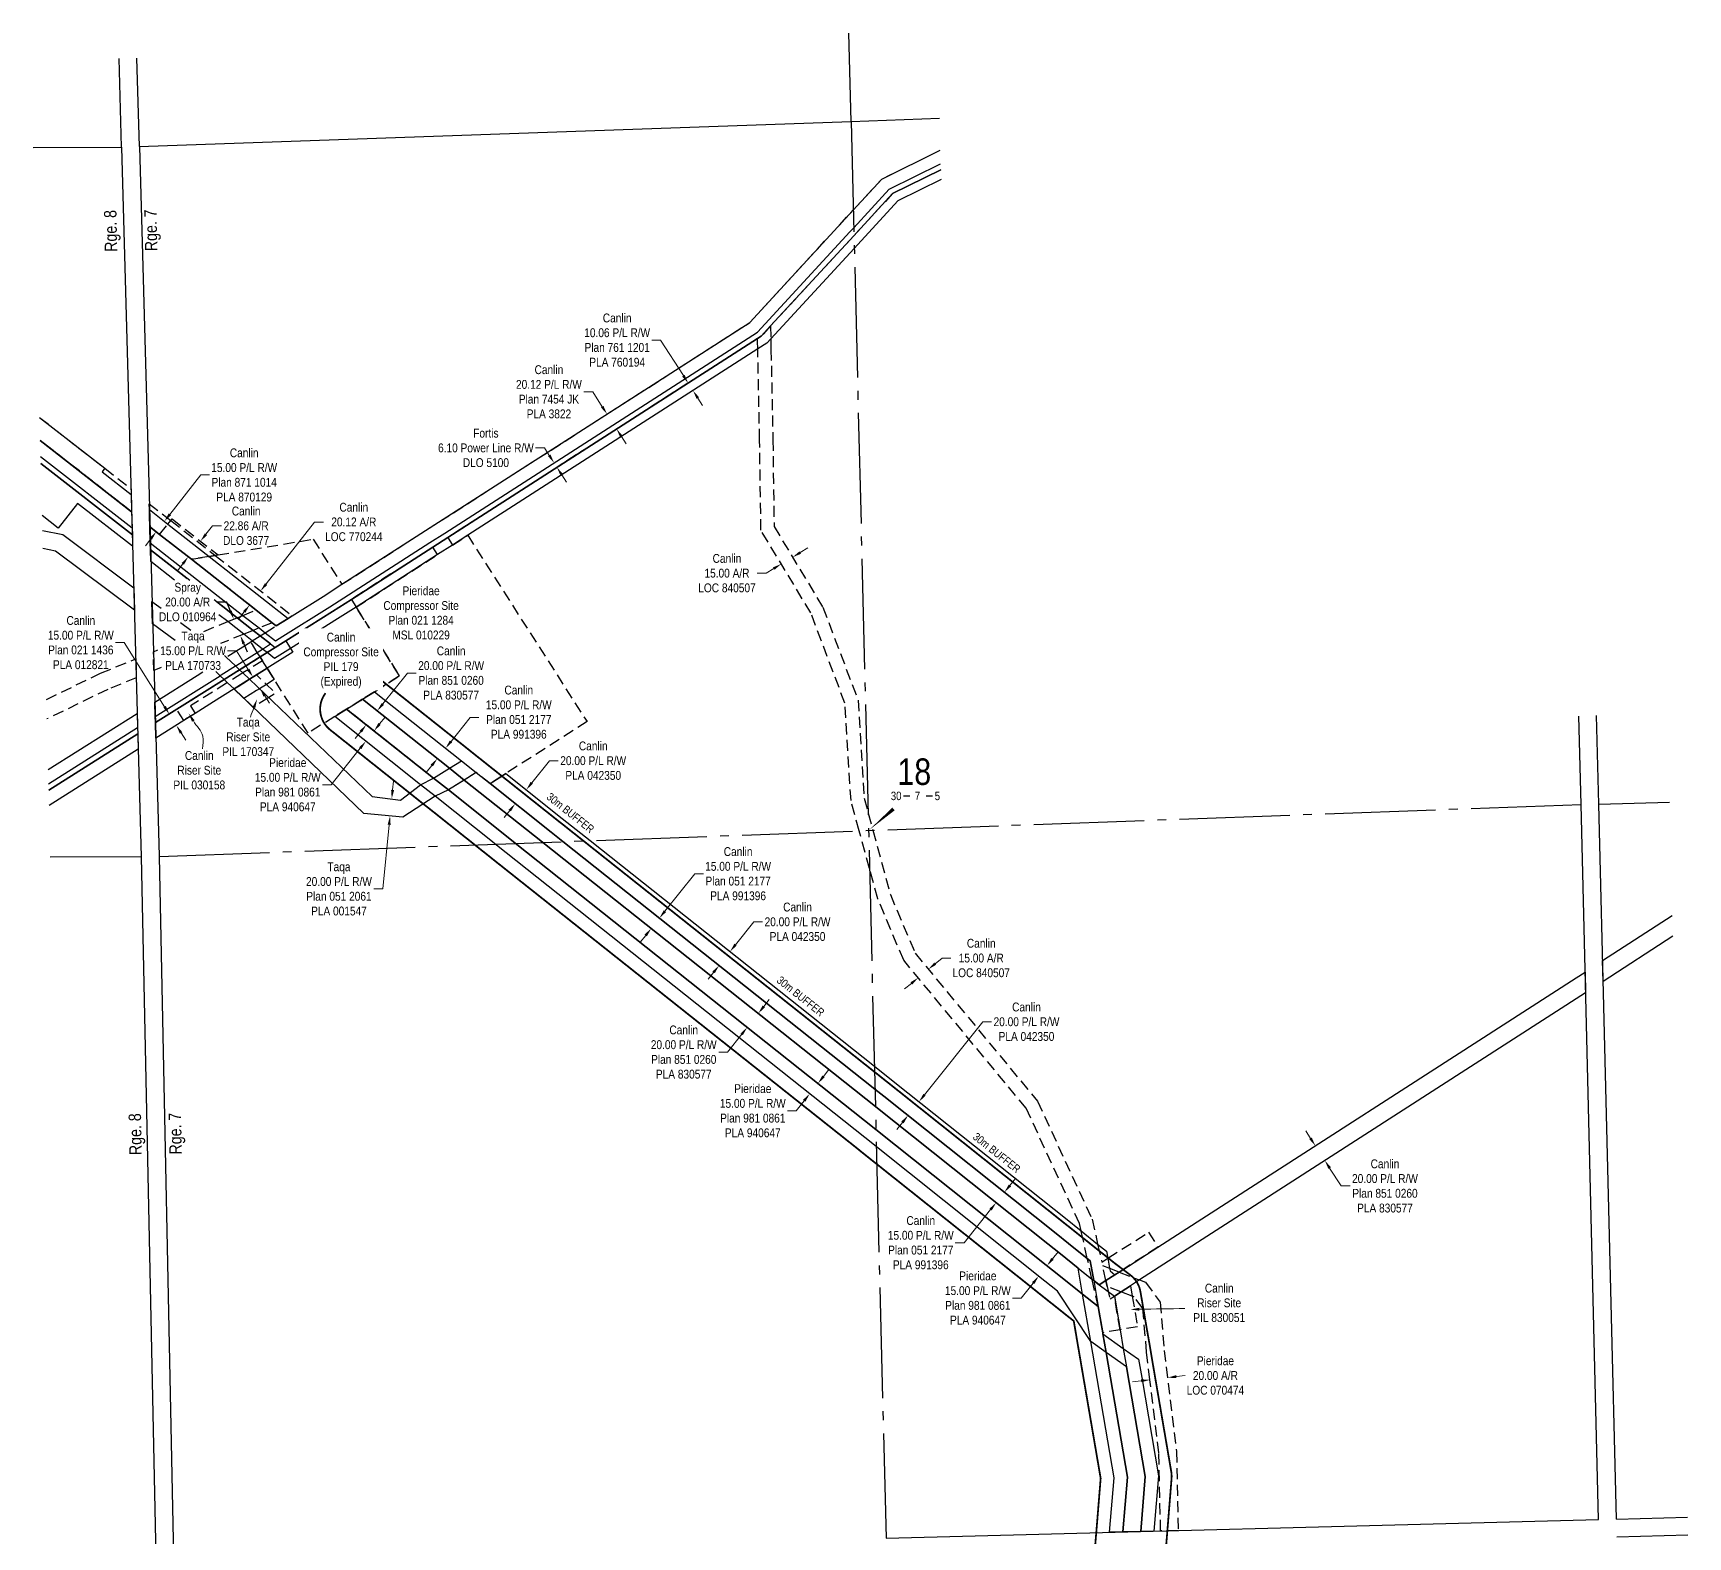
# Model space of a CAD drawing. Extents: x 639460 to 650829, y 5702863 to 5715975.
# Drawn here: x 639460 to 641332, y 5714273 to 5715975 of the extents above; entities that cross this region are included whole.
import ezdxf
from ezdxf.enums import TextEntityAlignment as Align

# ---------------------------------------------------------------- set-up
doc = ezdxf.new("R2010")
doc.units = 0
doc.header["$LTSCALE"] = 5
for name, pattern in [('foc-ACCESSROAD', [3.75, 2.5, -1.25]), ('foc-QUARTERLINE', [33, 25, -3, 2, -3]), ('foc-TIELINE', [1.875, 1.25, -0.625])]:
    doc.linetypes.add(name, pattern=pattern)
for name, color, linetype in [('10', 1, 'Continuous'), ('9', 3, 'Continuous'), ('C-AR', 13, 'foc-ACCESSROAD'), ('C-RW', 13, 'Continuous'), ('C-WS', 13, 'foc-ACCESSROAD'), ('D-TXT', 6, 'Continuous'), ('F-AR', 190, 'foc-ACCESSROAD'), ('F-RW', 190, 'Continuous'), ('F-WS', 190, 'foc-ACCESSROAD'), ('L-QSEC', 8, 'foc-QUARTERLINE'), ('L-SEC', 7, 'Continuous'), ('L-SECLBL', 7, 'Continuous'), ('P-BUFFER-CIOOC', 50, 'foc-TIELINE'), ('P-BUFFER-CIOOC-T', 50, 'Continuous'), ('P-PROPOSED', 10, 'Continuous')]:
    doc.layers.add(name, color=color, linetype=linetype)
for name, color, linetype, lineweight in [('C-AR-T', 13, 'Continuous', 9), ('C-RW-T', 13, 'Continuous', 9), ('C-WS-T', 13, 'Continuous', 9), ('F-AR-T', 190, 'Continuous', 9), ('F-RW-T', 190, 'Continuous', 9), ('F-WS-T', 190, 'Continuous', 9)]:
    doc.layers.add(name, color=color, linetype=linetype, lineweight=lineweight)
doc.styles.add('80', font='ARIALN.TTF', dxfattribs={"height": 10})
doc.styles.add('80CG', font='ARIALN.TTF', dxfattribs={"height": 10})
doc.styles.add('80L', font='ARIALN.TTF', dxfattribs={"height": 10})
doc.styles.add('SIMPLEX', font='ARIALN.TTF')

# ---------------------------------------------------------------- blocks, each defined once
blk = doc.blocks.new('L-SECLBL')
at = {"layer": '9', "color": 255}
for p, q in [((-5.1, -27.8), (-12.3, -27.8)), ((20.7, -27.8), (13.5, -27.8))]:
    blk.add_line(p, q, dxfattribs=at)
at = {"layer": '10', "color": 2, "style": 'SIMPLEX'}
blk.add_attdef('SEC', text='', height=30, dxfattribs=at).set_placement((0, 0), align=Align.MIDDLE)
at = {"layer": '10', "color": 5, "style": '80L'}
blk.add_attdef('TWP', text='', height=9.5, dxfattribs=at).set_placement((-14.4, -27.4), align=Align.MIDDLE_RIGHT)
blk.add_attdef('RGE', text='', height=9.5, dxfattribs=at).set_placement((3.6, -27.4), align=Align.MIDDLE_CENTER)
blk.add_attdef('MER', text='', height=9.5, dxfattribs=at).set_placement((23.2, -27.4), align=Align.MIDDLE_LEFT)

msp = doc.modelspace()

# ---------------------------------------------------------------- linework, layer by layer
at = {"layer": 'C-AR', "color": 255}
for points in [[(640664.5, 5714604.7), (640669.2, 5714584.2), (640676, 5714588.6), (640721.9, 5714618.1), (640732.7, 5714601.3), (640692.9, 5714575.7), (640688.8, 5714573), (640684.1, 5714570), (640673.8, 5714563.4), (640675.3, 5714556.8), (640678.5, 5714542.6), (640683.4, 5714545.7), (640689.9, 5714507.8), (640670.2, 5714504.4), (640665.1, 5714534), (640658.1, 5714565.1), (640652.8, 5714588.5), (640645.8, 5714619.7), (640643.9, 5714628.1), (640583.6, 5714758.4), (640445.1, 5714925.8), (640415.8, 5714995.2), (640406.5, 5715029.5), (640394.8, 5715072.4), (640385.5, 5715106.6), (640378.6, 5715216.9), (640340.1, 5715318.8), (640283.6, 5715412.3), (640282.1, 5715514.6), (640280, 5715616.8), (640280, 5715617.5), (640279.9, 5715625.9), (640279.8, 5715629.3), (640283.9, 5715632), (640294.5, 5715643.5), (640294.8, 5715629), (640294.9, 5715626.3), (640295, 5715617.1), (640297.1, 5715514.9), (640298.5, 5715416.6), (640353.6, 5715325.4), (640393.5, 5715220.1), (640400.4, 5715109.1), (640404.9, 5715092.3), (640410.2, 5715073), (640430, 5715000.1), (640458.1, 5714933.7), (640596.4, 5714766.5), (640658.2, 5714632.9), (640664.5, 5714604.7)], [(639748.9, 5715312.7), (639735.4, 5715304.3), (639730.8, 5715307.8), (639712.7, 5715322.1), (639639.4, 5715379.5), (639603.4, 5715407.7), (639592.4, 5715416.3), (639591.9, 5715435.8), (639591.7, 5715442.4), (639616, 5715423.4), (639666.4, 5715383.9), (639753.5, 5715315.6), (639748.9, 5715312.7)], [(639659.5, 5715382.8), (639639.4, 5715379.5), (639603.4, 5715407.7), (639612.8, 5715419.4), (639616, 5715423.4), (639617.5, 5715425.2), (639669.5, 5715384.5), (639666.4, 5715383.9), (639659.5, 5715382.8)]]:
    msp.add_lwpolyline(points, close=True, dxfattribs=at)
msp.add_lwpolyline([(639467.7, 5715539.9), (639541.5, 5715482.5), (639571.1, 5715459.4), (639571.3, 5715452.8), (639571.8, 5715433.3), (639468.4, 5715514)], dxfattribs=at)
at = {"layer": 'C-AR-T', "color": 255}
for p, q in [((639655.9, 5715407.9), (639663.4, 5715417.4)), ((639663.4, 5715417.4), (639673.4, 5715417.4)), ((639723.9, 5715351.6), (639778.8, 5715421.7)), ((639778.8, 5715421.7), (639788.8, 5715421.7)), ((640328, 5715387.1), (640336.6, 5715392.3)), ((639629.7, 5715374.4), (639623.5, 5715366.5)), ((640298.1, 5715369), (640289.5, 5715363.8)), ((640289.5, 5715363.8), (640279.5, 5715363.8)), ((639699.1, 5715320), (639692.9, 5715312.1)), ((640480.8, 5714921.9), (640488.5, 5714928.3)), ((640488.5, 5714928.3), (640498.5, 5714928.3)), ((640453.8, 5714899.6), (640446.1, 5714893.3))]:
    msp.add_line(p, q, dxfattribs=at)
for points in [[(639654.6, 5715408.9), (639657.2, 5715406.8), (639649.7, 5715400)], [(640327.2, 5715388.5), (640328.9, 5715385.7), (640319.5, 5715381.9)], [(639628.4, 5715375.4), (639631, 5715373.4), (639635.8, 5715382.3)], [(640297.2, 5715370.4), (640298.9, 5715367.6), (640306.6, 5715374.2)], [(639722.6, 5715352.6), (639725.2, 5715350.5), (639717.7, 5715343.7)], [(639697.8, 5715321), (639700.4, 5715318.9), (639705.3, 5715327.8)], [(640479.7, 5714923.2), (640481.8, 5714920.7), (640473, 5714915.6)], [(640452.7, 5714900.9), (640454.8, 5714898.3), (640461.5, 5714906)]]:
    msp.add_solid(points, dxfattribs=at)
at = {"layer": 'C-RW', "color": 255}
for points in [[(639637.5, 5715355.4), (639593.1, 5715390.2), (639592.9, 5715398.1), (639592.4, 5715416.3), (639603.4, 5715407.7), (639639.4, 5715379.5), (639712.7, 5715322.1), (639730.8, 5715307.8), (639735.4, 5715304.3), (639748.9, 5715312.7), (639753.5, 5715315.6), (639788.3, 5715337.5), (639809.6, 5715351.2), (640270.9, 5715647.4), (640388.1, 5715774.7), (640420.2, 5715809.7), (640486.5, 5715842.3)], [(640487, 5715820.2), (640432.4, 5715793.3), (640388.8, 5715745.7), (640294.5, 5715643.5), (640283.9, 5715632), (640279.8, 5715629.3), (639929.3, 5715404.1), (639912.4, 5715393.3), (639820.3, 5715334.1), (639799.1, 5715320.5), (639746.1, 5715287.2), (639734.1, 5715279.7), (639725.1, 5715274), (639717.2, 5715269), (639693.9, 5715254.4), (639676.4, 5715243.5), (639622.8, 5715209.9), (639598.6, 5715194.7), (639598.4, 5715201.7), (639597.9, 5715218), (639645.8, 5715248.1), (639652.5, 5715252.3)], [(639667.7, 5715331.7), (639691.2, 5715313.3), (639709.3, 5715299.1), (639717.3, 5715292.9), (639729, 5715283.7), (639734.1, 5715279.7), (639746.1, 5715287.2), (639799.1, 5715320.5), (639820.3, 5715334.1), (639912.4, 5715393.3), (639929.3, 5715404.1), (640279.8, 5715629.3), (640283.9, 5715632), (640294.5, 5715643.5), (640388.8, 5715745.7), (640432.4, 5715793.3), (640487, 5715820.2)], [(640487.3, 5715809.1), (640438.6, 5715785.1), (640389.2, 5715731.3), (640294.8, 5715629), (640290.4, 5715624.2), (640280, 5715617.5), (639951.9, 5715406.7), (639934.7, 5715395.6), (639917.9, 5715384.8), (639825.7, 5715325.5), (639804.5, 5715312), (639751.5, 5715278.7), (639733.5, 5715267.4), (639725.1, 5715274), (639720, 5715278), (639708.2, 5715287.2), (639698.6, 5715294.8), (639680.5, 5715309), (639670.5, 5715316.8)], [(639467.7, 5715539.9), (639541.5, 5715482.5), (639538.4, 5715478.4), (639571.3, 5715452.8), (639571.8, 5715433.3), (639468.4, 5715514)], [(639468.4, 5715514), (639571.8, 5715433.3), (639572.3, 5715415.2), (639572.6, 5715407.2), (639469, 5715488)], [(639469, 5715488), (639572.6, 5715407.2), (639572.9, 5715394.2), (639510.6, 5715442.8), (639488.7, 5715414.7), (639470.4, 5715428.9)], [(639620.4, 5715356), (639593.5, 5715377.1), (639593.1, 5715390.2), (639634.5, 5715357.8)], [(639680.7, 5715269.9), (639706.5, 5715286.1), (639708.2, 5715287.2), (639717.3, 5715292.9), (639709.3, 5715299.1), (639691.2, 5715313.3), (639673.1, 5715327.5)], [(639477.4, 5715141.8), (639578.2, 5715205.2), (639578.6, 5715189), (639578.8, 5715181.9), (639478, 5715118.3)], [(639478, 5715118.3), (639578.8, 5715181.9), (639579.3, 5715164.5), (639478.4, 5715100.9)], [(641315.1, 5714952.9), (641236.3, 5714901.9), (641235.7, 5714925.4), (641314.5, 5714976.3)]]:
    msp.add_lwpolyline(points, dxfattribs=at)
for points in [[(639748.9, 5715312.7), (639735.4, 5715304.3), (639730.8, 5715307.8), (639712.7, 5715322.1), (639639.4, 5715379.5), (639603.4, 5715407.7), (639592.4, 5715416.3), (639591.9, 5715435.8), (639612.8, 5715419.4), (639659.5, 5715382.8), (639748.9, 5715312.7)], [(639630.8, 5715197.2), (639599.1, 5715177.2), (639598.6, 5715194.7), (639622.8, 5715209.9), (639676.4, 5715243.5), (639693.9, 5715254.4), (639717.2, 5715269), (639725.1, 5715274), (639734.1, 5715279.7), (639746.1, 5715287.2), (639751.5, 5715278.7), (639754.1, 5715274.5), (639725.1, 5715256.3), (639705.1, 5715243.8), (639687.6, 5715232.8), (639664.5, 5715218.3), (639643.5, 5715205.1), (639630.8, 5715197.2)], [(640660, 5714563.6), (640666.3, 5714558.5), (640673.8, 5714563.4), (640684.1, 5714570), (640688.8, 5714573), (640692.9, 5714575.7), (640732.7, 5714601.3), (641205.7, 5714905.9), (641215.9, 5714912.5), (641216.5, 5714889.1), (640711.9, 5714564.1), (640701.7, 5714557.5), (640691.1, 5714550.7), (640683.4, 5714545.7), (640689.9, 5714507.8), (640693.5, 5714486.7), (640697.1, 5714465.8), (640718.2, 5714341.8), (640713.2, 5714279.5), (640693.1, 5714279), (640698.1, 5714340.9), (640674, 5714482.1), (640670.4, 5714503), (640670.2, 5714504.4), (640665.1, 5714534), (640647.5, 5714548), (640620.4, 5714569.6), (640606.3, 5714580.9), (640413.7, 5714734.3), (640413.5, 5714734.5), (640005.8, 5715058.3), (640005.4, 5715058.6), (639930.2, 5715118.5), (639913.3, 5715131.8), (639906, 5715137.7), (639815, 5715210), (639833, 5715221.2), (639931.2, 5715143.1), (639948, 5715129.7), (640036.5, 5715059.4), (640037.1, 5715058.9), (640413.1, 5714760.4), (640413.4, 5714760.1), (640608.1, 5714604.9), (640622.3, 5714593.6), (640642.5, 5714577.6), (640658.1, 5714565.1), (640660, 5714563.6)], [(640698.1, 5714340.9), (640693.1, 5714279), (640678, 5714278.6), (640683, 5714340.2), (640656.7, 5714494.4), (640647.5, 5714548), (640642.5, 5714577.6), (640622.3, 5714593.6), (640608.1, 5714604.9), (640413.4, 5714760.1), (640413.1, 5714760.4), (640037.1, 5715058.9), (640036.5, 5715059.4), (639948, 5715129.7), (639931.2, 5715143.1), (639833, 5715221.2), (639846.4, 5715229.7), (639945, 5715151.3), (639961.6, 5715138.1), (639977.2, 5715125.7), (640046.5, 5715070.6), (640059.6, 5715060.2), (640412.6, 5714779.9), (640422.8, 5714771.9), (640617.5, 5714616.7), (640631.6, 5714605.4), (640652.8, 5714588.5), (640656.2, 5714585.8), (640660, 5714563.6), (640665.1, 5714534), (640670.2, 5714504.4), (640670.4, 5714503), (640674, 5714482.1), (640698.1, 5714340.9)], [(640673.8, 5714563.4), (640666.3, 5714558.5), (640660, 5714563.6), (640656.2, 5714585.8), (640652.8, 5714588.5), (640631.6, 5714605.4), (640617.5, 5714616.7), (640422.8, 5714771.9), (640412.6, 5714779.9), (640059.6, 5715060.2), (640046.5, 5715070.6), (639977.2, 5715125.7), (639990.6, 5715134.2), (639995.1, 5715137.1), (640058.9, 5715086.3), (640090.3, 5715061.4), (640412, 5714806), (640435.2, 5714787.5), (640629.9, 5714632.3), (640644.1, 5714621), (640645.8, 5714619.7), (640664.5, 5714604.7), (640674.6, 5714596.7), (640676, 5714588.6), (640678, 5714577.3), (640678.5, 5714574.5), (640684.1, 5714570), (640673.8, 5714563.4)]]:
    msp.add_lwpolyline(points, close=True, dxfattribs=at)
at = {"layer": 'C-RW-T', "color": 255}
for p, q in [((640170.1, 5715627.5), (640160.1, 5715627.5)), ((640195.9, 5715587.3), (640170.1, 5715627.5)), ((640093.3, 5715569), (640083.3, 5715569)), ((640104.1, 5715552.2), (640093.3, 5715569)), ((640212.2, 5715562), (640217.6, 5715553.6)), ((640125.8, 5715518.4), (640131.2, 5715510)), ((639615.1, 5715430.3), (639650, 5715474.9)), ((639650, 5715474.9), (639660, 5715474.9)), ((639593.5, 5715402.8), (639587.3, 5715394.9)), ((639563.4, 5715285.2), (639553.4, 5715285.2)), ((639609, 5715212.7), (639563.4, 5715285.2)), ((639855.9, 5715215.8), (639883.7, 5715250.8)), ((639883.7, 5715250.8), (639893.7, 5715250.8)), ((639933.1, 5715173.5), (639954.6, 5715200.6)), ((639954.6, 5715200.6), (639964.6, 5715200.6)), ((639627.7, 5715183.1), (639633, 5715174.7)), ((639831, 5715184.5), (639824.8, 5715176.7)), ((639911.3, 5715146.1), (639905.1, 5715138.3)), ((640024.4, 5715126.5), (640044.3, 5715151.6)), ((640044.3, 5715151.6), (640054.3, 5715151.6)), ((639999.5, 5715095.2), (639993.3, 5715087.4)), ((640175, 5714981.3), (640208.7, 5715023.7)), ((640208.7, 5715023.7), (640218.7, 5715023.7)), ((640254.9, 5714943.4), (640275.5, 5714969.3)), ((640275.5, 5714969.3), (640285.5, 5714969.3)), ((640153.3, 5714953.9), (640147, 5714946.1)), ((640230.1, 5714912.1), (640223.8, 5714904.3)), ((640286.8, 5714873.4), (640293, 5714881.3)), ((640468.7, 5714773.6), (640534.5, 5714856.2)), ((640534.5, 5714856.2), (640544.5, 5714856.2)), ((640261.9, 5714842.1), (640245.9, 5714821.9)), ((640245.9, 5714821.9), (640235.9, 5714821.9)), ((640443.8, 5714742.3), (640437.5, 5714734.5)), ((640905.3, 5714724.3), (640899.9, 5714732.7)), ((640565.3, 5714671.1), (640571.5, 5714678.9)), ((640926.9, 5714690.7), (640940, 5714670.4)), ((640940, 5714670.4), (640950, 5714670.4)), ((640543.4, 5714643.7), (640513.5, 5714606.2)), ((640513.5, 5714606.2), (640503.5, 5714606.2))]:
    msp.add_line(p, q, dxfattribs=at)
for points in [[(640197.3, 5715588.2), (640194.5, 5715586.4), (640201.3, 5715578.9)], [(640213.6, 5715562.9), (640210.8, 5715561.1), (640206.8, 5715570.4)], [(640105.5, 5715553.1), (640102.7, 5715551.3), (640109.5, 5715543.8)], [(640127.2, 5715519.3), (640124.4, 5715517.5), (640120.4, 5715526.9)], [(639613.7, 5715431.4), (639616.4, 5715429.3), (639608.9, 5715422.5)], [(639592.1, 5715403.8), (639594.8, 5715401.7), (639599.6, 5715410.6)], [(639610.5, 5715213.6), (639607.6, 5715211.8), (639614.4, 5715204.3)], [(639854.6, 5715216.8), (639857.2, 5715214.8), (639849.6, 5715208)], [(639629.1, 5715184), (639626.3, 5715182.2), (639622.4, 5715191.6)], [(639829.7, 5715185.5), (639832.3, 5715183.5), (639837.2, 5715192.3)], [(639931.8, 5715174.6), (639934.4, 5715172.5), (639926.9, 5715165.7)], [(639910, 5715147.2), (639912.6, 5715145.1), (639917.6, 5715154)], [(640023.1, 5715127.6), (640025.7, 5715125.5), (640018.2, 5715118.7)], [(639998.2, 5715096.2), (640000.8, 5715094.2), (640005.7, 5715103)], [(640173.7, 5714982.4), (640176.3, 5714980.3), (640168.8, 5714973.5)], [(640151.9, 5714955), (640154.6, 5714952.9), (640159.5, 5714961.7)], [(640253.6, 5714944.5), (640256.2, 5714942.4), (640248.7, 5714935.6)], [(640228.7, 5714913.1), (640231.4, 5714911.1), (640236.3, 5714919.9)], [(640285.5, 5714874.5), (640288.1, 5714872.4), (640280.6, 5714865.6)], [(640260.6, 5714843.1), (640263.2, 5714841.1), (640268.1, 5714849.9)], [(640467.4, 5714774.7), (640470, 5714772.6), (640462.5, 5714765.8)], [(640442.4, 5714743.4), (640445.1, 5714741.3), (640450, 5714750.2)], [(640906.7, 5714725.2), (640903.9, 5714723.4), (640910.7, 5714715.9)], [(640928.4, 5714691.6), (640925.5, 5714689.8), (640921.5, 5714699.1)], [(640564, 5714672.1), (640566.6, 5714670), (640559, 5714663.3)], [(640542.1, 5714644.7), (640544.7, 5714642.7), (640549.7, 5714651.5)]]:
    msp.add_solid(points, dxfattribs=at)
at = {"layer": 'C-WS', "color": 255}
msp.add_lwpolyline([(640487, 5715820.2), (640432.4, 5715793.3), (640388.8, 5715745.7), (640294.5, 5715643.5), (640283.9, 5715632), (640279.8, 5715629.3), (639929.3, 5715404.1), (639912.4, 5715393.3), (639820.3, 5715334.1), (639825.7, 5715325.5), (639874.7, 5715247.5), (639846.4, 5715229.7), (639833, 5715221.2), (639815, 5715210), (639801.5, 5715201.6), (639771.4, 5715182.8), (639725.1, 5715256.3), (639719.8, 5715264.8), (639717.2, 5715269), (639713.9, 5715274.2), (639706.5, 5715286.1), (639708.2, 5715287.2), (639717.3, 5715292.9), (639722.8, 5715296.3), (639735.4, 5715304.3), (639730.8, 5715307.8), (639712.7, 5715322.1), (639639.4, 5715379.5), (639659.5, 5715382.8), (639666.4, 5715383.9), (639669.5, 5715384.5), (639777, 5715402.2), (639809.6, 5715351.2), (640270.9, 5715647.4), (640388.1, 5715774.7), (640420.2, 5715809.7), (640486.5, 5715842.3)], dxfattribs=at)
for points in [[(639643.5, 5715205.1), (639630.8, 5715197.2), (639622.8, 5715209.9), (639676.4, 5715243.5), (639693.9, 5715254.4), (639717.2, 5715269), (639719.8, 5715264.8), (639697.6, 5715250.9), (639696.6, 5715250.2), (639680.1, 5715239.9), (639679.1, 5715239.2), (639638.2, 5715213.6), (639643.5, 5715205.1)], [(640709.6, 5714511.1), (640689.9, 5714507.8), (640683.4, 5714545.7), (640691.1, 5714550.7), (640701.7, 5714557.5), (640703.6, 5714545.9), (640709.6, 5714511.1)]]:
    msp.add_lwpolyline(points, close=True, dxfattribs=at)
at = {"layer": 'C-WS-T', "color": 255}
for points, start_tangent, end_tangent in [([(639641.6, 5715196.6), (639652.3, 5715179.2), (639652.1, 5715165.1)], (0.52502, -0.85109), (-0.013894, -0.999903)), ([(640711.7, 5714530.9), (640763, 5714531.8)], (0.999864, 0.016495), (0.999864, 0.016495))]:
    msp.add_spline(points, degree=3, dxfattribs=dict(at, start_tangent=start_tangent, end_tangent=end_tangent))
for points in [[(639640.1, 5715195.7), (639636.3, 5715205.1), (639643, 5715197.5)], [(640711.7, 5714529.2), (640701.7, 5714530.7), (640711.7, 5714532.6)]]:
    msp.add_solid(points, dxfattribs=at)
at = {"layer": 'F-AR', "color": 255}
for p, q in [((639679.4, 5715331.1), (639669.4, 5715331.1)), ((639683.5, 5715321), (639679.4, 5715331.1)), ((639698.6, 5715283.9), (639702.3, 5715274.7))]:
    msp.add_line(p, q, dxfattribs=at)
for points in [[(639653.3, 5715298), (639680.5, 5715309), (639691.2, 5715313.3), (639697.7, 5715316), (639712.7, 5715322.1), (639730.8, 5715307.8), (639715.9, 5715301.8), (639709.3, 5715299.1), (639698.6, 5715294.8), (639672.3, 5715284.1)], [(639605.3, 5715256.9), (639597, 5715253.5), (639596.4, 5715274.9), (639601.3, 5715276.9)], [(639475.5, 5715220.9), (639536.6, 5715250.6), (639576.5, 5715266.8), (639577.1, 5715245.4), (639544.8, 5715232.3), (639476, 5715198.9)]]:
    msp.add_lwpolyline(points, dxfattribs=at)
msp.add_lwpolyline([(640753.7, 5714369.9), (640755.7, 5714280.6), (640735.7, 5714280.1), (640733.7, 5714368.5), (640723.7, 5714451.2), (640719.9, 5714482.3), (640715.6, 5714531.7), (640705.9, 5714544.9), (640703.6, 5714545.9), (640691.1, 5714550.7), (640690.8, 5714550.8), (640675.3, 5714556.8), (640673.8, 5714563.4), (640670, 5714580.4), (640678, 5714577.3), (640688.5, 5714573.2), (640688.8, 5714573), (640711.5, 5714564.2), (640711.9, 5714564.1), (640718.6, 5714561.5), (640735.1, 5714539), (640739.8, 5714484.4), (640753.7, 5714369.9)], close=True, dxfattribs=at)
for points in [[(639685.1, 5715321.6), (639682, 5715320.4), (639687.3, 5715311.8)], [(639700.1, 5715284.6), (639697, 5715283.3), (639694.8, 5715293.2)]]:
    msp.add_solid(points, dxfattribs=at)
at = {"layer": 'F-AR-T', "color": 255}
for p, q in [((640038.8, 5715505.5), (640028.8, 5715505.5)), ((640044.2, 5715497.1), (640038.8, 5715505.5)), ((640058.3, 5715475.1), (640063.7, 5715466.7)), ((640753.5, 5714454.7), (640763.4, 5714455.9)), ((640713.8, 5714449.9), (640703.8, 5714448.7))]:
    msp.add_line(p, q, dxfattribs=at)
for points in [[(640045.6, 5715498), (640042.8, 5715496.2), (640049.6, 5715488.6)], [(640059.7, 5715476), (640056.9, 5715474.2), (640052.9, 5715483.5)], [(640753.3, 5714456.4), (640753.7, 5714453.1), (640743.6, 5714453.5)], [(640713.6, 5714451.6), (640714, 5714448.3), (640723.7, 5714451.1)]]:
    msp.add_solid(points, dxfattribs=at)
at = {"layer": 'F-RW', "color": 255}
for points in [[(639628.6, 5715362.4), (639593.1, 5715390.2), (639592.9, 5715398.1), (639697.7, 5715316), (639715.9, 5715301.8), (639722.8, 5715296.3), (639734.5, 5715287.1), (639742.9, 5715292.4), (639795.8, 5715325.6), (639909.1, 5715398.5), (639926, 5715409.2), (640279.9, 5715636.7), (640384.2, 5715749.9), (640388.6, 5715754.7), (640428.7, 5715798.3), (640486.8, 5715826.9)], [(640487, 5715820.2), (640432.4, 5715793.3), (640388.8, 5715745.7), (640294.5, 5715643.5), (640283.9, 5715632), (640279.8, 5715629.3), (639929.3, 5715404.1), (639912.4, 5715393.3), (639820.3, 5715334.1), (639799.1, 5715320.5), (639746.1, 5715287.2), (639734.1, 5715279.7), (639725.1, 5715274), (639717.2, 5715269), (639693.9, 5715254.4), (639676.4, 5715243.5), (639622.8, 5715209.9), (639598.6, 5715194.7), (639598.4, 5715201.7), (639671.8, 5715247.8), (639673.2, 5715248.6), (639689.3, 5715258.8), (639690.7, 5715259.6), (639713.9, 5715274.2), (639720, 5715278), (639721.9, 5715279.2), (639729, 5715283.7), (639717.3, 5715292.9), (639709.3, 5715299.1), (639691.2, 5715313.3), (639665.1, 5715333.8)], [(639468.8, 5715495.9), (639572.3, 5715415.2), (639572.6, 5715407.2), (639469, 5715488)], [(639470.9, 5715412), (639494.1, 5715407.5), (639574.2, 5715347.2), (639574.9, 5715321.8), (639485.8, 5715388.7), (639471.3, 5715391.6)], [(639620.9, 5715287.5), (639595.5, 5715306.4), (639594.8, 5715331.9), (639605.1, 5715324.2)], [(639627, 5715307.9), (639638.7, 5715299.2)], [(639676.9, 5715270.6), (639678.9, 5715268.8), (639689.3, 5715258.8), (639693.9, 5715254.4), (639697.6, 5715250.9), (639705.1, 5715243.8), (639843.9, 5715111.1), (639875.8, 5715107), (639898.6, 5715124.3), (639913.3, 5715131.8), (639931.2, 5715143.1), (639945, 5715151.3), (639961.6, 5715138.1), (639948, 5715129.7), (639930.2, 5715118.5), (639915, 5715111.4), (639878.5, 5715087.7), (639834.6, 5715092), (639687.6, 5715232.8), (639680.1, 5715239.9), (639676.4, 5715243.5), (639671.8, 5715247.8), (639667, 5715252.5)], [(639477.8, 5715125.5), (639578.6, 5715189), (639578.8, 5715181.9), (639478, 5715118.3)]]:
    msp.add_lwpolyline(points, dxfattribs=at)
for points in [[(639713, 5715231), (639698.8, 5715222.1), (639687.6, 5715232.8), (639705.1, 5715243.8), (639713, 5715248.7), (639725.1, 5715256.3), (639733.1, 5715243.6), (639724.2, 5715238), (639716.3, 5715233.1), (639713, 5715231)], [(640733.3, 5714342.5), (640728.2, 5714279.9), (640713.2, 5714279.5), (640718.2, 5714341.8), (640697.1, 5714465.8), (640674, 5714482.1), (640656.7, 5714494.4), (640619, 5714551.5), (640604.9, 5714562.7), (640414.2, 5714714.8), (640414, 5714714.9), (639982.8, 5715057.4), (639981.7, 5715058.3), (639915, 5715111.4), (639898.6, 5715124.3), (639896.6, 5715125.9), (639801.5, 5715201.6), (639815, 5715210), (639906, 5715137.7), (639913.3, 5715131.8), (639930.2, 5715118.5), (640005.4, 5715058.6), (640005.8, 5715058.3), (640413.5, 5714734.5), (640413.7, 5714734.3), (640606.3, 5714580.9), (640620.4, 5714569.6), (640647.5, 5714548), (640665.1, 5714534), (640670.2, 5714504.4), (640670.4, 5714503), (640693.5, 5714486.7), (640710.8, 5714474.5), (640714.4, 5714453.6), (640733.3, 5714342.5)]]:
    msp.add_lwpolyline(points, close=True, dxfattribs=at)
at = {"layer": 'F-RW-T', "color": 255}
for p, q in [((639690.4, 5715276), (639680.4, 5715276)), ((639703.7, 5715254.7), (639690.4, 5715276)), ((639722.3, 5715225.1), (639727.6, 5715216.6)), ((639852.2, 5715193.2), (639858.4, 5715201)), ((639830.4, 5715165.8), (639797.5, 5715124.4)), ((639867, 5715118.5), (639868, 5715128.4)), ((639797.5, 5715124.4), (639787.5, 5715124.4)), ((639863.1, 5715079.2), (639855.8, 5715006.5)), ((639855.8, 5715006.5), (639845.8, 5715006.5)), ((640354.3, 5714794.3), (640360.5, 5714802.1)), ((640323.5, 5714755.5), (640313.5, 5714755.5)), ((640332.5, 5714766.9), (640323.5, 5714755.5)), ((640613.4, 5714587.9), (640619.7, 5714595.8)), ((640591.6, 5714560.6), (640578, 5714543.6)), ((640578, 5714543.6), (640568, 5714543.6))]:
    msp.add_line(p, q, dxfattribs=at)
for points in [[(639705.1, 5715255.6), (639702.3, 5715253.8), (639709, 5715246.3)], [(639723.7, 5715226), (639720.9, 5715224.2), (639717, 5715233.5)], [(639850.9, 5715194.2), (639853.5, 5715192.1), (639846, 5715185.3)], [(639829.1, 5715166.8), (639831.7, 5715164.8), (639836.7, 5715173.6)], [(639865.3, 5715118.7), (639868.7, 5715118.3), (639866, 5715108.5)], [(639861.4, 5715079.3), (639864.7, 5715079), (639864.1, 5715089.1)], [(640353, 5714795.3), (640355.6, 5714793.2), (640348.1, 5714786.4)], [(640331.2, 5714767.9), (640333.9, 5714765.8), (640338.8, 5714774.7)], [(640612.1, 5714589), (640614.7, 5714586.9), (640607.2, 5714580.1)], [(640590.3, 5714561.6), (640592.9, 5714559.5), (640597.8, 5714568.4)]]:
    msp.add_solid(points, dxfattribs=at)
at = {"layer": 'F-WS', "color": 255}
msp.add_lwpolyline([(639951.9, 5715406.7), (640086.9, 5715195.8), (639995.1, 5715137.1), (639990.6, 5715134.2), (639977.2, 5715125.7), (639961.6, 5715138.1), (639948, 5715129.7), (639930.2, 5715118.5), (639913.3, 5715131.8), (639906, 5715137.7), (639815, 5715210), (639833, 5715221.2), (639846.4, 5715229.7), (639874.7, 5715247.5), (639825.7, 5715325.5), (639917.9, 5715384.8), (639912.4, 5715393.3), (639929.3, 5715404.1), (639934.7, 5715395.6), (639951.9, 5715406.7)], close=True, dxfattribs=at)
at = {"layer": 'F-WS', "color": 255, "flags": 128}
msp.add_lwpolyline([(639726.8, 5715223), (639709.3, 5715212), (639698.8, 5715222.1), (639687.6, 5715232.8), (639705.1, 5715243.8), (639713, 5715248.7), (639724.2, 5715238), (639734.7, 5715228), (639726.8, 5715223)], close=True, dxfattribs=at)
at = {"layer": 'F-WS-T', "color": 255, "start_tangent": (-0.351332, -0.936251), "end_tangent": (-0.351332, -0.936251)}
msp.add_spline([(639710.1, 5715211.9), (639706.1, 5715201)], degree=3, dxfattribs=at)
at = {"layer": 'F-WS-T', "color": 255}
msp.add_solid([(639708.6, 5715212.5), (639713.7, 5715221.2), (639711.7, 5715211.3)], dxfattribs=at)
at = {"layer": 'L-QSEC', "color": 255}
for p, q in [((640385.6, 5715875), (640382.9, 5715974.9)), ((640385.6, 5715875), (640425.1, 5714272)), ((639602.8, 5715043.3), (641211.3, 5715102.1)), ((641231.4, 5715102.6), (641311.2, 5715104.6)), ((639582.7, 5715042.9), (639479.8, 5715042.3))]:
    msp.add_line(p, q, dxfattribs=at)
at = {"layer": 'L-SEC', "color": 255}
for p, q in [((639560.3, 5715846), (639557.6, 5715946)), ((639580.5, 5715846.6), (639577.7, 5715946.7)), ((639580.4, 5715846.7), (640385.6, 5715875)), ((640385.6, 5715875), (640485.6, 5715878.5)), ((639560.3, 5715846), (639582.7, 5715042.9)), ((639580.5, 5715846.6), (639602.8, 5715043.5)), ((641211.3, 5715102.1), (641208.8, 5715202.1)), ((641231.4, 5715102.6), (641228.9, 5715202.8)), ((641231.2, 5714292.9), (641211.3, 5715102.1)), ((641251.3, 5714293.5), (641231.4, 5715102.6)), ((639582.7, 5715042.9), (639599.2, 5714250.7)), ((639602.8, 5715043.3), (639619.3, 5714251.2)), ((640425.1, 5714272), (641231.2, 5714292.9)), ((641231.1, 5714292.9), (641231.2, 5714292.9)), ((641251.3, 5714293.5), (641331.7, 5714295.7)), ((641251.8, 5714273.4), (641332.2, 5714275.6)), ((641251.8, 5714273.3), (641251.8, 5714273.4))]:
    msp.add_line(p, q, dxfattribs=at)
at = {"layer": 'L-SEC', "color": 255, "flags": 128}
msp.add_lwpolyline([(639460.3, 5715845.5), (639560.3, 5715846)], dxfattribs=at)
at = {"layer": 'L-SECLBL', "color": 255, "flags": 128}
msp.add_lwpolyline([(640405.4, 5715072.7, 0, 4, 0), (640433.6, 5715097, 0, 0, 0)], format="xyseb", dxfattribs=at)
at = {"layer": 'P-BUFFER-CIOOC', "const_width": 2}
for points in [[(640741.4, 5714256.9), (640743.1, 5714277), (640748.1, 5714339.4, 0.06255), (640747.8, 5714346.9), (640726.6, 5714470.9), (640723.1, 5714491.8), (640719.4, 5714512.8), (640712.9, 5714550.8, 0.191538), (640701.4, 5714569.7), (640684.7, 5714582.3), (640661.2, 5714601), (640641, 5714617.1), (640626.8, 5714628.4), (640432.1, 5714783.6), (640431.8, 5714783.8, 0.000545), (640431.7, 5714783.9), (640055.8, 5715082.4, 0.000872), (640055.7, 5715082.4), (640055.1, 5715082.9), (639966.7, 5715153.2), (639949.9, 5715166.6), (639851.6, 5715244.7, 0.098322), (639841.3, 5715250.1, 0.098322)], [(639791.1, 5715228.1, 0.407827), (639796.4, 5715186.5), (639887.3, 5715114.2), (639894.6, 5715108.3), (639911.5, 5715095), (639986.6, 5715035.2), (639987, 5715034.9, 0.001333), (639987.1, 5715034.8), (640394.8, 5714711.1), (640395, 5714710.8), (640587.6, 5714557.4), (640601.7, 5714546.1), (640628.8, 5714524.5), (640637.5, 5714517.6), (640640.6, 5714499.3), (640640.8, 5714498), (640644.4, 5714477.1), (640667.9, 5714339.6), (640663.2, 5714281.4), (640661.5, 5714261.2)]]:
    msp.add_lwpolyline(points, format="xyb", dxfattribs=at)
at = {"layer": 'P-PROPOSED'}
msp.add_lwpolyline([(640683.4, 5714545.7), (640689.9, 5714507.8), (640693.5, 5714486.7), (640697.1, 5714465.8), (640718.2, 5714341.8), (640713.2, 5714279.5), (640693.1, 5714279), (640698.1, 5714340.9), (640674, 5714482.1), (640670.4, 5714503), (640670.2, 5714504.4), (640665.1, 5714534), (640647.5, 5714548), (640620.4, 5714569.6), (640606.3, 5714580.9), (640413.7, 5714734.3), (640413.5, 5714734.5), (640005.8, 5715058.3), (640005.4, 5715058.6), (639930.2, 5715118.5), (639913.3, 5715131.8), (639906, 5715137.7), (639815, 5715210), (639833, 5715221.2), (639931.2, 5715143.1), (639948, 5715129.7), (640036.5, 5715059.4), (640037.1, 5715058.9), (640413.1, 5714760.4), (640413.4, 5714760.1), (640608.1, 5714604.9), (640622.3, 5714593.6), (640642.5, 5714577.6), (640666.3, 5714558.5), (640683.4, 5714545.7)], close=True, dxfattribs=at)

# ---------------------------------------------------------------- block references
at = {"layer": 'L-SECLBL', "color": 255}
ref = msp.add_blockref('L-SECLBL', (640457.1, 5715139.2), dxfattribs=at)
ref.add_attrib('SEC', '18', dxfattribs={"layer": '10', "color": 255, "height": 30, "style": 'SIMPLEX'}).set_placement((640457.1, 5715139.2), align=Align.MIDDLE)
ref.add_attrib('TWP', '30', dxfattribs={"layer": '10', "color": 255, "height": 9.5, "style": '80L'}).set_placement((640442.6, 5715111.8), align=Align.MIDDLE_RIGHT)
ref.add_attrib('RGE', '7', dxfattribs={"layer": '10', "color": 255, "height": 9.5, "style": '80L'}).set_placement((640460.7, 5715111.8), align=Align.MIDDLE_CENTER)
ref.add_attrib('MER', '5', dxfattribs={"layer": '10', "color": 255, "height": 9.5, "style": '80L'}).set_placement((640480.2, 5715111.8), align=Align.MIDDLE_LEFT)

# ---------------------------------------------------------------- texts
at = {"layer": 'C-AR-T', "color": 255, "char_height": 10, "attachment_point": 5, "style": '80CG'}
for s, insert in [('\\A1;Canlin\\P20.12 A/R\\PLOC 770244', (639823.1, 5715421.7)), ('\\A1;Canlin\\P22.86 A/R\\PDLO 3677', (639701.3, 5715417.4)), ('\\A1;Canlin\\P15.00 A/R\\PLOC 840507', (640245.2, 5715363.8)), ('\\A1;Canlin\\P15.00 A/R\\PLOC 840507', (640532.8, 5714928.3))]:
    msp.add_mtext(s, dxfattribs=dict(at, insert=insert))
at = {"layer": 'C-RW-T', "color": 255, "char_height": 10, "attachment_point": 5, "style": '80CG'}
for s, insert in [('\\A1;Canlin\\P10.06 P/L R/W\\PPlan 761 1201\\PPLA 760194', (640121, 5715627.5)), ('\\A1;Canlin\\P20.12 P/L R/W\\PPlan 7454 JK\\PPLA 3822', (640043.8, 5715569)), ('\\A1;Canlin\\P15.00 P/L R/W\\PPlan 871 1014\\PPLA 870129', (639699.1, 5715474.9)), ('\\A1;Canlin\\P15.00 P/L R/W\\PPlan 021 1436\\PPLA 012821', (639514.3, 5715285.2)), ('\\A1;Canlin\\P20.00 P/L R/W\\PPlan 851 0260\\PPLA 830577', (639933.2, 5715250.8)), ('\\A1;Canlin\\P20.00 P/L R/W\\PPLA 042350', (640093.9, 5715151.6)), ('\\A1;Canlin\\P20.00 P/L R/W\\PPLA 042350', (640325, 5714969.3)), ('\\A1;Canlin\\P20.00 P/L R/W\\PPLA 042350', (640584, 5714856.2)), ('\\A1;Canlin\\P20.00 P/L R/W\\PPlan 851 0260\\PPLA 830577', (640196.3, 5714821.9)), ('\\A1;Canlin\\P20.00 P/L R/W\\PPlan 851 0260\\PPLA 830577', (640989.5, 5714670.4)), ('\\A1;Canlin\\P15.00 P/L R/W\\PPlan 051 2177\\PPLA 991396', (640464.4, 5714606.2))]:
    msp.add_mtext(s, dxfattribs=dict(at, insert=insert))
at = {"layer": 'C-RW-T', "color": 255, "char_height": 10, "width": 74.5, "attachment_point": 5, "style": '80CG'}
for insert in [(640009.7, 5715206.5), (640257.8, 5715023.7)]:
    msp.add_mtext('\\A1;Canlin\\P15.00 P/L R/W\\PPlan 051 2177\\PPLA 991396', dxfattribs=dict(at, insert=insert))
at = {"layer": 'C-WS-T', "color": 255, "char_height": 10, "width": 58.19, "attachment_point": 5, "style": '80CG'}
for s, insert in [('\\A1;Canlin\\PRiser Site\\PPIL 030158', (639648.3, 5715140.8)), ('\\A1;Canlin\\PRiser Site\\PPIL 830051', (640802, 5714538.1))]:
    msp.add_mtext(s, dxfattribs=dict(at, insert=insert))
at = {"layer": 'D-TXT', "color": 255, "char_height": 14, "attachment_point": 1, "rotation": 91.1911, "style": '80L'}
for s, width, insert in [('Rge. 8', 63.861, (639541.5, 5715727.3)), ('Rge. 7', 73.755, (639586.9, 5715728)), ('Rge. 8', 63.861, (639569.3, 5714705.2)), ('Rge. 7', 73.755, (639614.6, 5714705.9))]:
    msp.add_mtext_dynamic_manual_height_columns(s, width=width, gutter_width=47.5, heights=[0], dxfattribs=dict(at, insert=insert))
at = {"layer": 'F-AR', "color": 255, "insert": (639635.2, 5715331.1), "char_height": 10, "attachment_point": 5, "style": '80CG'}
msp.add_mtext('\\A1;Spray\\P20.00 A/R\\PDLO 010964', dxfattribs=at)
at = {"layer": 'F-AR-T', "color": 255, "char_height": 10, "attachment_point": 5, "style": '80CG'}
for s, insert in [('\\A1;Fortis\\P6.10 Power Line R/W\\PDLO 5100', (639972.5, 5715505.5)), ('\\A1;Pieridae\\P20.00 A/R\\PLOC 070474', (640797.7, 5714455.9))]:
    msp.add_mtext(s, dxfattribs=dict(at, insert=insert))
at = {"layer": 'F-RW-T', "color": 255, "char_height": 10, "attachment_point": 5, "style": '80CG'}
for s, insert in [('\\A1;Taqa\\P15.00 P/L R/W\\PPLA 170733', (639641.3, 5715276)), ('\\A1;Pieridae\\P15.00 P/L R/W\\PPlan 981 0861\\PPLA 940647', (639748.4, 5715124.4)), ('\\A1;Pieridae\\P15.00 P/L R/W\\PPlan 981 0861\\PPLA 940647', (640274.4, 5714755.5)), ('\\A1;Pieridae\\P15.00 P/L R/W\\PPlan 981 0861\\PPLA 940647', (640529, 5714543.6))]:
    msp.add_mtext(s, dxfattribs=dict(at, insert=insert))
at = {"layer": 'F-RW-T', "color": 255, "insert": (639806.3, 5715006.5), "char_height": 10, "width": 74.5, "attachment_point": 5, "style": '80CG'}
msp.add_mtext('\\A1;Taqa\\P20.00 P/L R/W\\PPlan 051 2061\\PPLA 001547', dxfattribs=at)
at = {"layer": 'F-WS-T', "color": 255, "insert": (639703.7, 5715178.5), "char_height": 10, "width": 69.032, "attachment_point": 5, "style": '80CG'}
msp.add_mtext('\\A1;Taqa\\PRiser Site\\PPIL 170347', dxfattribs=at)
at = {"layer": 'P-BUFFER-CIOOC-T', "char_height": 9, "attachment_point": 1, "rotation": 321.4444, "style": '80'}
for insert in [(640045.9, 5715116.1), (640306.3, 5714908.6), (640528.1, 5714731.5)]:
    msp.add_mtext_dynamic_manual_height_columns('30m BUFFER', width=64.069, gutter_width=45, heights=[0], dxfattribs=dict(at, insert=insert))

# ---------------------------------------------------------------- next in the draw order: texts
at = {"layer": 'C-WS-T', "color": 255, "insert": (639808.7, 5715264.9), "char_height": 10, "width": 84.909, "attachment_point": 5, "style": '80CG', "bg_fill": 2}
msp.add_mtext('\\A1;Canlin\\PCompressor Site\\PPIL 179\\P(Expired)', dxfattribs=at)

# ---------------------------------------------------------------- next in the draw order: texts
at = {"layer": 'F-WS-T', "color": 255, "insert": (639899.2, 5715318.8), "char_height": 10, "width": 84.909, "attachment_point": 5, "style": '80CG'}
msp.add_mtext('\\A1;Pieridae\\PCompressor Site\\PPlan 021 1284\\PMSL 010229', dxfattribs=at)

doc.saveas('drawing.dxf')
